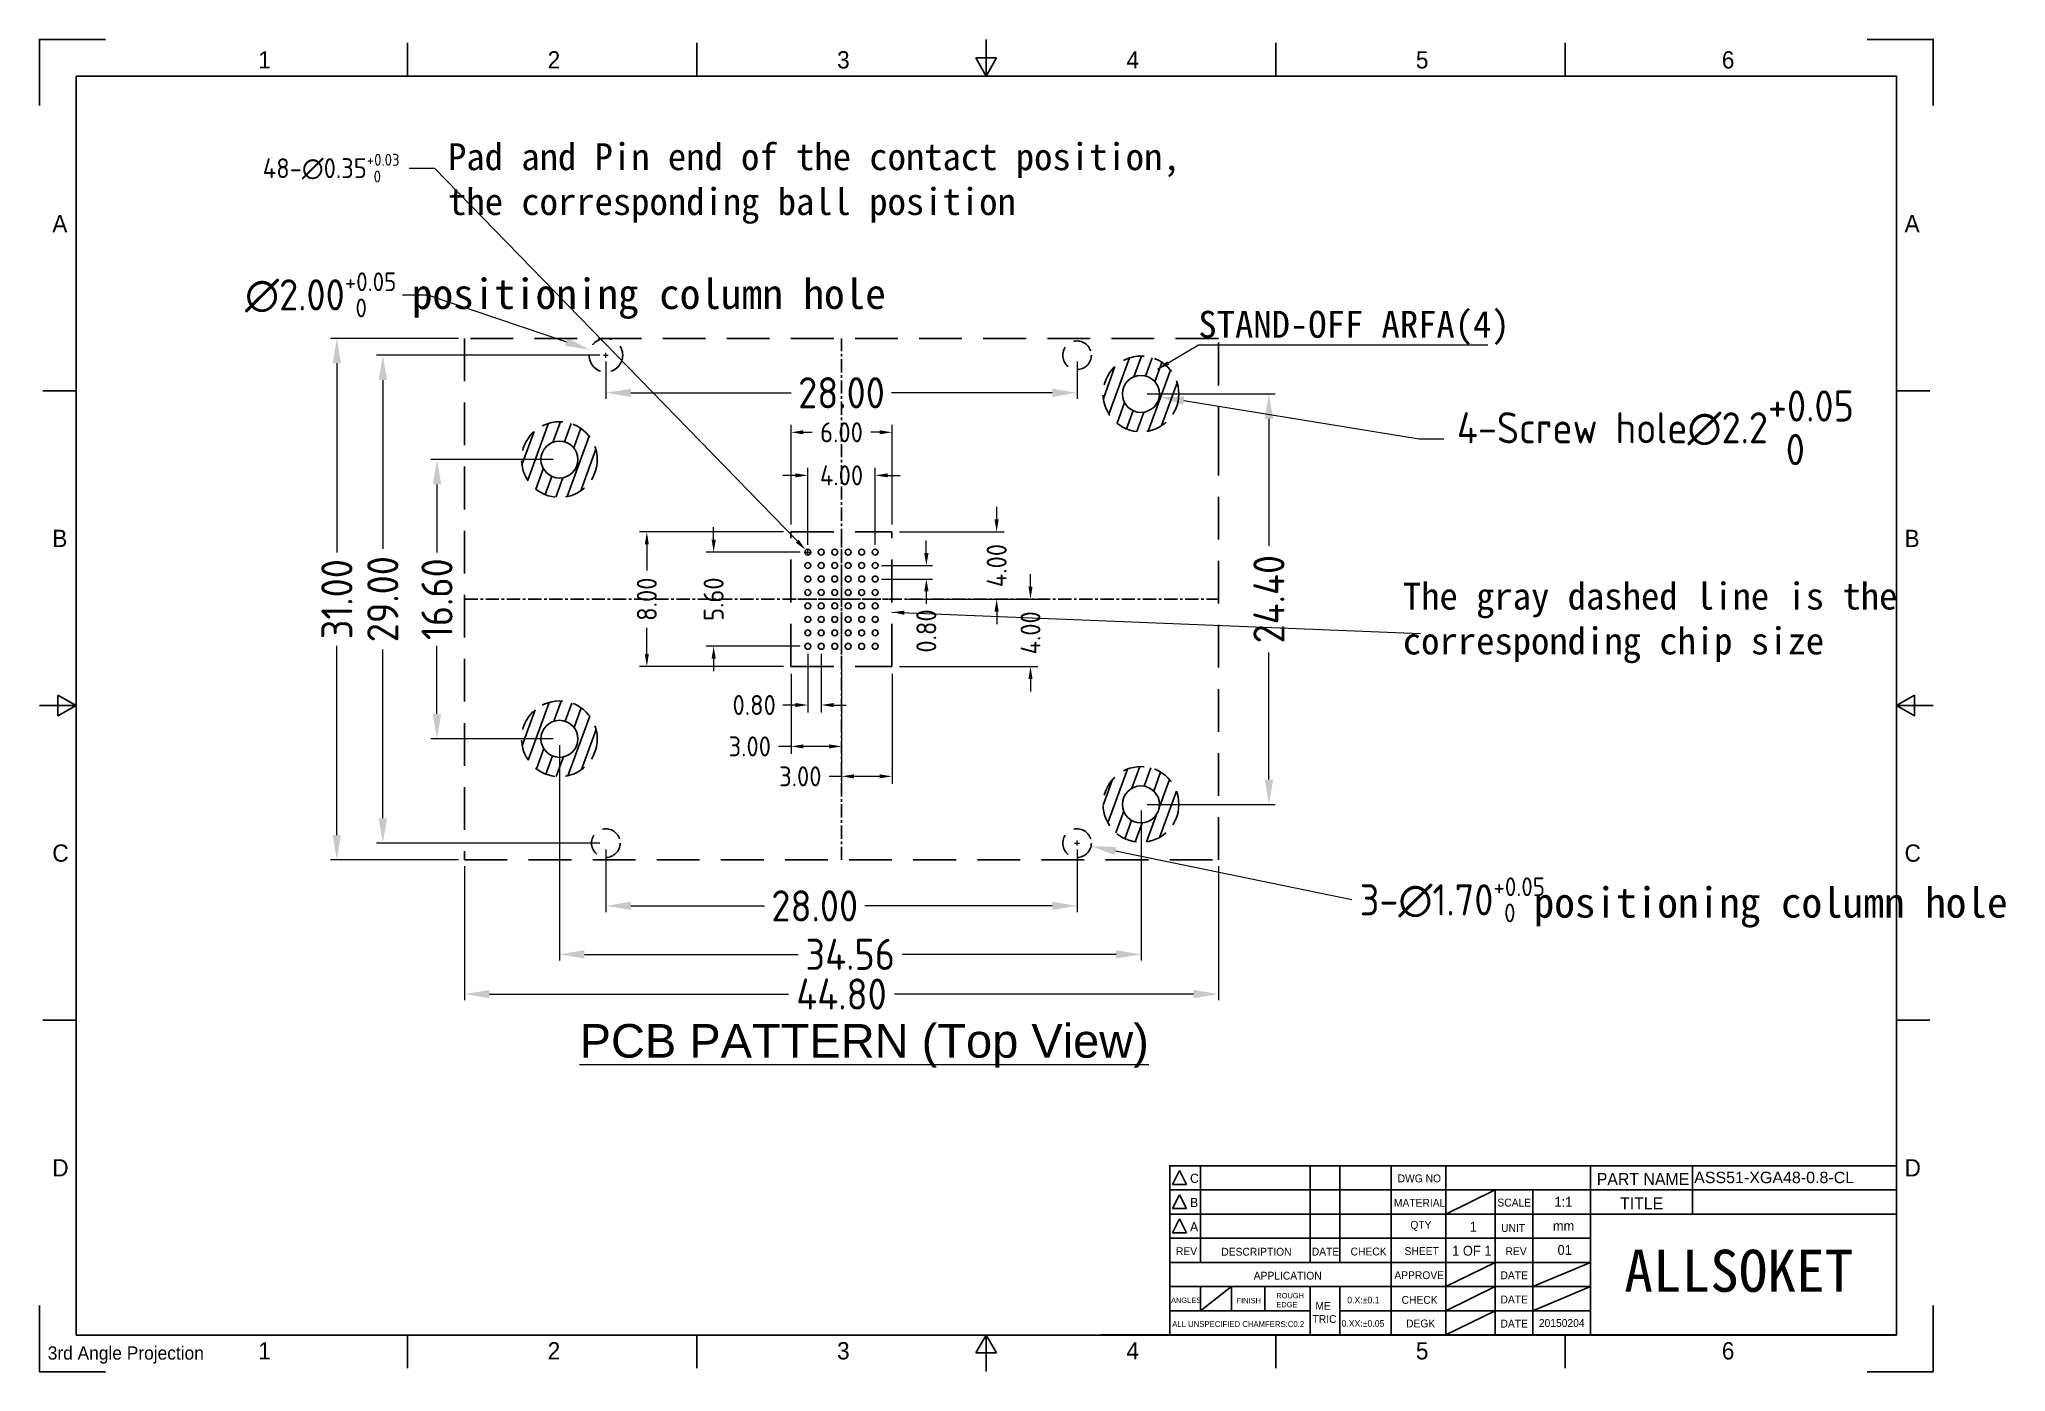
# Model space of a CAD drawing. Header units: millimetres. Extents: x 751 to 868, y -3679 to -3600.
import ezdxf

# ---------------------------------------------------------------- set-up
doc = ezdxf.new("R2010")
doc.units = ezdxf.units.MM
doc.header["$PDSIZE"] = -1
doc.linetypes.add('CENTER', pattern=[10.16, 6.35, -1.27, 1.27, -1.27])
doc.linetypes.add('HIDDEN', pattern=[1.905, 1.27, -0.635])
for name, color, linetype in [('DIM', 3, 'Continuous'), ('TuKuang', 7, 'Continuous'), ('翻蓋底座', 121, 'Continuous'), ('翻蓋底座-hidden', 42, 'HIDDEN')]:
    doc.layers.add(name, color=color, linetype=linetype)
doc.styles.add('1', font='romans.shx', dxfattribs={"height": 2.5})
doc.styles.add('1111', font='isocp.shx', dxfattribs={"bigfont": 'gbcbig.shx'})
doc.styles.add('2', font='romans.shx', dxfattribs={"bigfont": 'bigfont.shx'})
doc.styles.add('GB', font='', dxfattribs={"height": 4})
doc.styles.get("Standard").update_dxf_attribs({"font": ''})
doc.styles.get('GB').set_extended_font_data('KaiTi_GB2312')
doc.styles.get('Standard').set_extended_font_data('SimSun')
doc.dimstyles.new('1111', dxfattribs={"dimtxt": 2.5, "dimasz": 0.2, "dimexe": 0.6, "dimexo": 0.6, "dimtad": 0, "dimdec": 3, "dimzin": 1, "dimdsep": 46, "dimtxsty": '1111', "dimcen": 0.2, "dimclrd": 97, "dimclre": 97, "dimclrt": 3, "dimazin": 0, "dimtfac": 1, "dimtdec": 3, "dimtofl": 0, "dimtmove": 0, "dimatfit": 3, "dimfxl": 1, "dimlwd": 5, "dimlwe": 5, "dimarcsym": 0})
doc.dimstyles.new('1111$0', dxfattribs={"dimtxt": 2.5, "dimasz": 2.5, "dimexe": 0.6, "dimexo": 0.6, "dimtad": 0, "dimdec": 3, "dimzin": 1, "dimdsep": 46, "dimtxsty": '1111', "dimcen": 0.2, "dimclrd": 97, "dimclre": 97, "dimclrt": 3, "dimazin": 0, "dimtfac": 1, "dimtdec": 3, "dimtofl": 0, "dimtmove": 0, "dimatfit": 3, "dimfxl": 1, "dimlwd": 5, "dimlwe": 5, "dimarcsym": 0})

# ---------------------------------------------------------------- blocks, each defined once
blk = doc.blocks.new('asdf456')
at = {"color": 8}
for p, q in [((1449.22, 152.96), (1448.09, 154.93)), ((1448.09, 154.93), (1450.34, 154.93)), ((1450.34, 154.93), (1449.22, 152.96)), ((1348.08, 83.25), (1348.08, 85.49)), ((1348.08, 85.49), (1350.05, 84.37)), ((1350.05, 84.37), (1348.08, 83.25)), ((1550.36, 85.49), (1548.39, 84.37)), ((1548.39, 84.37), (1550.36, 83.25)), ((1550.36, 83.25), (1550.36, 85.49)), ((1449.22, 15.77), (1448.09, 13.81)), ((1450.34, 13.81), (1449.22, 15.77)), ((1448.09, 13.81), (1450.34, 13.81))]:
    blk.add_line(p, q, dxfattribs=at)
at = {"layer": 'TuKuang', "color": 8}
for p, q in [((1386.16, 152.96), (1386.16, 156.57)), ((1417.69, 152.96), (1417.69, 156.57)), ((1449.22, 152.96), (1449.22, 156.94)), ((1480.75, 152.96), (1480.75, 156.57)), ((1512.28, 152.96), (1512.28, 156.57)), ((1350.05, 15.77), (1350.05, 152.96)), ((1350.05, 152.96), (1548.39, 152.96)), ((1548.39, 152.96), (1548.39, 15.77)), ((1350.05, 118.67), (1346.44, 118.67)), ((1548.39, 118.67), (1552, 118.67)), ((1350.05, 84.37), (1346.07, 84.37)), ((1548.39, 84.37), (1552.36, 84.37)), ((1350.05, 50.07), (1346.44, 50.07)), ((1548.39, 50.07), (1552, 50.07)), ((1548.39, 15.77), (1350.05, 15.77)), ((1386.16, 15.77), (1386.16, 12.16)), ((1417.69, 15.77), (1417.69, 12.16)), ((1449.22, 15.77), (1449.22, 11.8)), ((1480.75, 15.77), (1480.75, 12.16)), ((1512.28, 15.77), (1512.28, 12.16))]:
    blk.add_line(p, q, dxfattribs=at)
for points in [[(1346.05, 149.74), (1346.05, 156.96), (1353.27, 156.96)], [(1552.39, 149.74), (1552.39, 156.96), (1545.17, 156.96)], [(1346.05, 18.99), (1346.05, 11.77), (1353.27, 11.77)], [(1552.39, 18.99), (1552.39, 11.77), (1545.17, 11.77)]]:
    blk.add_lwpolyline(points, dxfattribs=at)
at = {"color": 8, "char_height": 1.8844, "attachment_point": 1, "style": '1'}
for s, insert, width in [('{\\f@Gulim|b0|i0|c0|p34;1}', (1369.9, 155.67), 8.3008), ('{\\f@Gulim|b0|i0|c134|p34;2}', (1401.43, 155.67), 8.3008), ('{\\f@Gulim|b0|i0|c134|p34;3}', (1432.96, 155.67), 8.3008), ('{\\f@Gulim|b0|i0|c134|p34;4}', (1464.49, 155.67), 8.3008), ('{\\f@Gulim|b0|i0|c134|p34;5}', (1496.02, 155.67), 8.3008), ('{\\f@Gulim|b0|i0|c134|p34;6}', (1529.35, 155.67), 8.3008), ('{\\f@Gulim|b0|i0|c134|p34;A}', (1347.46, 137.82), 9.0416), ('{\\f@Gulim|b0|i0|c134|p34;A}', (1549.26, 137.82), 9.0416), ('{\\f@Gulim|b0|i0|c134|p34;B}', (1347.46, 103.52), 9.0416), ('{\\f@Gulim|b0|i0|c134|p34;B}', (1549.26, 103.52), 9.0416), ('{\\f@Gulim|b0|i0|c134|p34;C}', (1347.46, 69.23), 9.0416), ('{\\f@Gulim|b0|i0|c134|p34;C}', (1549.26, 69.23), 9.0416), ('{\\f@Gulim|b0|i0|c134|p34;D}', (1347.46, 34.93), 9.0416), ('{\\f@Gulim|b0|i0|c134|p34;D}', (1549.26, 34.93), 9.0416), ('{\\f@Gulim|b0|i0|c134|p34;2}', (1401.43, 14.99), 8.3008), ('{\\f@Gulim|b0|i0|c134|p34;3}', (1432.96, 14.99), 8.3008), ('{\\f@Gulim|b0|i0|c134|p34;6}', (1529.35, 14.99), 8.3008), ('{\\f@Gulim|b0|i0|c0|p34;1}', (1369.9, 14.99), 8.3008), ('{\\f@Gulim|b0|i0|c134|p34;4}', (1464.49, 14.99), 8.3008), ('{\\f@Gulim|b0|i0|c134|p34;5}', (1496.02, 14.99), 8.3008)]:
    blk.add_mtext(s, dxfattribs=dict(at, insert=insert, width=width))
at = {"layer": 'TuKuang', "color": 8, "lineweight": 9, "insert": (1346.96, 14.53), "char_height": 1.4441, "width": 18.5479, "attachment_point": 1}
blk.add_mtext('{\\f@Gulim|b0|i0|c0|p34;\\C8;3rd Angle Projection}', dxfattribs=at)
blk = doc.blocks.new('*D14')
at = {"layer": 'DEFPOINTS', "color": 0, "transparency": 16777216}
for p in [(783.82, -3618.58), (785.71, -3619.22)]:
    blk.add_point(p, dxfattribs=at)
at = {"layer": 'DIM', "color": 97, "lineweight": 5, "transparency": 16777216}
for p, q in [((772.68, -3615.31), (774.16, -3615.31)), ((774.16, -3615.31), (782.42, -3618.11)), ((784.62, -3618.9), (784.91, -3618.9)), ((784.77, -3619.05), (784.77, -3618.75))]:
    blk.add_line(p, q, dxfattribs=at)
at = {"layer": 'DIM', "color": 97, "transparency": 16777216}
blk.add_solid([(782.5, -3617.87), (782.34, -3618.34), (783.82, -3618.58)], dxfattribs=at)
at = {"layer": 'DIM', "color": 3, "transparency": 16777216, "insert": (767.82, -3615.31), "char_height": 1.85, "attachment_point": 5, "style": '1111'}
blk.add_mtext('\\A1;∅2.00{\\H1.110000;\\S+0.05^  0;}', dxfattribs=at)
blk = doc.blocks.new('*D1')
at = {"layer": 'DEFPOINTS', "color": 0, "transparency": 16777216}
for p in [(811.93, -3647.73), (813.6, -3648.07)]:
    blk.add_point(p, dxfattribs=at)
at = {"layer": 'DIM', "color": 97, "lineweight": 5, "transparency": 16777216}
for p, q in [((812.62, -3647.9), (812.91, -3647.9)), ((812.77, -3648.05), (812.77, -3647.75)), ((829.1, -3651.27), (815.05, -3648.37))]:
    blk.add_line(p, q, dxfattribs=at)
at = {"layer": 'DIM', "color": 97, "transparency": 16777216}
blk.add_solid([(815.1, -3648.13), (815, -3648.61), (813.6, -3648.07)], dxfattribs=at)
at = {"layer": 'DIM', "color": 3, "transparency": 16777216, "insert": (835.07, -3651.27), "char_height": 1.85, "attachment_point": 5, "style": '1111'}
blk.add_mtext('\\A1;3-∅1.70{\\H1.110000;\\S+0.05^  0;}', dxfattribs=at)
blk = doc.blocks.new('*D15')
at = {"layer": 'DEFPOINTS', "color": 0, "transparency": 16777216}
for p in [(776.37, -3648.9), (821.17, -3648.9), (776.37, -3656.87)]:
    blk.add_point(p, dxfattribs=at)
at = {"layer": 'DIM', "color": 97, "lineweight": 5, "transparency": 16777216}
for p, q in [((776.37, -3649.27), (776.37, -3657.24)), ((821.17, -3649.27), (821.17, -3657.24)), ((777.85, -3656.87), (795.62, -3656.87)), ((819.69, -3656.87), (801.91, -3656.87))]:
    blk.add_line(p, q, dxfattribs=at)
at = {"layer": 'DIM', "color": 97, "transparency": 16777216}
for points in [[(777.85, -3656.63), (777.85, -3657.12), (776.37, -3656.87)], [(819.69, -3656.63), (819.69, -3657.12), (821.17, -3656.87)]]:
    blk.add_solid(points, dxfattribs=at)
at = {"layer": 'DIM', "color": 3, "transparency": 16777216, "insert": (798.77, -3656.87), "char_height": 1.85, "attachment_point": 5, "style": '1111'}
blk.add_mtext('44.80', dxfattribs=at)
blk = doc.blocks.new('*D16')
at = {"layer": 'DEFPOINTS', "color": 0, "transparency": 16777216}
for p in [(784.77, -3647.9), (812.77, -3647.9), (812.77, -3651.63)]:
    blk.add_point(p, dxfattribs=at)
at = {"layer": 'DIM', "color": 97, "lineweight": 5, "transparency": 16777216}
for p, q in [((784.77, -3648.27), (784.77, -3652)), ((812.77, -3648.27), (812.77, -3652)), ((786.25, -3651.63), (794.19, -3651.63)), ((811.29, -3651.63), (800.16, -3651.63))]:
    blk.add_line(p, q, dxfattribs=at)
at = {"layer": 'DIM', "color": 97, "transparency": 16777216}
for points in [[(786.25, -3651.38), (786.25, -3651.87), (784.77, -3651.63)], [(811.29, -3651.38), (811.29, -3651.87), (812.77, -3651.63)]]:
    blk.add_solid(points, dxfattribs=at)
at = {"layer": 'DIM', "color": 3, "transparency": 16777216, "insert": (797.18, -3651.63), "char_height": 1.85, "attachment_point": 5, "style": '1111'}
blk.add_mtext('28.00', dxfattribs=at)
blk = doc.blocks.new('*D17')
at = {"layer": 'DEFPOINTS', "color": 0, "transparency": 16777216}
for p in [(782.01, -3641.7), (816.57, -3645.6), (816.57, -3654.51)]:
    blk.add_point(p, dxfattribs=at)
at = {"layer": 'DIM', "color": 97, "lineweight": 5, "transparency": 16777216}
for p, q in [((782.01, -3642.07), (782.01, -3654.88)), ((816.57, -3645.97), (816.57, -3654.88)), ((783.49, -3654.51), (796.19, -3654.51)), ((815.09, -3654.51), (802.38, -3654.51))]:
    blk.add_line(p, q, dxfattribs=at)
at = {"layer": 'DIM', "color": 97, "transparency": 16777216}
for points in [[(783.49, -3654.26), (783.49, -3654.76), (782.01, -3654.51)], [(815.09, -3654.26), (815.09, -3654.76), (816.57, -3654.51)]]:
    blk.add_solid(points, dxfattribs=at)
at = {"layer": 'DIM', "color": 3, "transparency": 16777216, "insert": (799.29, -3654.51), "char_height": 1.85, "attachment_point": 5, "style": '1111'}
blk.add_mtext('34.56', dxfattribs=at)
blk = doc.blocks.new('*D18')
at = {"layer": 'DEFPOINTS', "color": 0, "transparency": 16777216}
for p in [(816.57, -3621.2), (816.57, -3645.6), (824.17, -3645.6)]:
    blk.add_point(p, dxfattribs=at)
at = {"layer": 'DIM', "color": 97, "lineweight": 5, "transparency": 16777216}
for p, q in [((816.94, -3621.2), (824.54, -3621.2)), ((824.17, -3622.68), (824.17, -3630.23)), ((824.17, -3644.12), (824.17, -3636.57)), ((816.94, -3645.6), (824.54, -3645.6))]:
    blk.add_line(p, q, dxfattribs=at)
at = {"layer": 'DIM', "color": 97, "transparency": 16777216}
for points in [[(823.92, -3622.68), (824.42, -3622.68), (824.17, -3621.2)], [(823.92, -3644.12), (824.42, -3644.12), (824.17, -3645.6)]]:
    blk.add_solid(points, dxfattribs=at)
at = {"layer": 'DIM', "color": 3, "transparency": 16777216, "insert": (824.17, -3633.4), "char_height": 1.85, "attachment_point": 5, "rotation": 90, "style": '1111'}
blk.add_mtext('24.40', dxfattribs=at)
blk = doc.blocks.new('*D19')
at = {"layer": 'DEFPOINTS', "color": 0, "transparency": 16777216}
for p in [(782.01, -3625.1), (774.73, -3641.7), (782.01, -3641.7)]:
    blk.add_point(p, dxfattribs=at)
at = {"layer": 'DIM', "color": 97, "lineweight": 5, "transparency": 16777216}
for p, q in [((781.64, -3625.1), (774.36, -3625.1)), ((774.73, -3626.58), (774.73, -3630.62)), ((774.73, -3640.22), (774.73, -3636.18)), ((781.64, -3641.7), (774.36, -3641.7))]:
    blk.add_line(p, q, dxfattribs=at)
at = {"layer": 'DIM', "color": 97, "transparency": 16777216}
for points in [[(774.48, -3626.58), (774.98, -3626.58), (774.73, -3625.1)], [(774.48, -3640.22), (774.98, -3640.22), (774.73, -3641.7)]]:
    blk.add_solid(points, dxfattribs=at)
at = {"layer": 'DIM', "color": 3, "transparency": 16777216, "insert": (774.73, -3633.4), "char_height": 1.85, "attachment_point": 5, "rotation": 90, "style": '1111'}
blk.add_mtext('16.60', dxfattribs=at)
blk = doc.blocks.new('*D2')
at = {"layer": 'DEFPOINTS', "color": 0, "transparency": 16777216}
for p in [(784.77, -3618.9), (771.51, -3647.9), (784.77, -3647.9)]:
    blk.add_point(p, dxfattribs=at)
at = {"layer": 'DIM', "color": 97, "lineweight": 5, "transparency": 16777216}
for p, q in [((784.4, -3618.9), (771.14, -3618.9)), ((771.51, -3620.38), (771.51, -3630.41)), ((771.51, -3646.42), (771.51, -3636.39)), ((784.4, -3647.9), (771.14, -3647.9))]:
    blk.add_line(p, q, dxfattribs=at)
at = {"layer": 'DIM', "color": 97, "transparency": 16777216}
for points in [[(771.26, -3620.38), (771.76, -3620.38), (771.51, -3618.9)], [(771.26, -3646.42), (771.76, -3646.42), (771.51, -3647.9)]]:
    blk.add_solid(points, dxfattribs=at)
at = {"layer": 'DIM', "color": 3, "transparency": 16777216, "insert": (771.51, -3633.4), "char_height": 1.85, "attachment_point": 5, "rotation": 90, "style": '1111'}
blk.add_mtext('29.00', dxfattribs=at)
blk = doc.blocks.new('*D20')
at = {"layer": 'DEFPOINTS', "color": 0, "transparency": 16777216}
for p in [(776.37, -3617.9), (768.78, -3648.9), (776.37, -3648.9)]:
    blk.add_point(p, dxfattribs=at)
at = {"layer": 'DIM', "color": 97, "lineweight": 5, "transparency": 16777216}
for p, q in [((776, -3617.9), (768.41, -3617.9)), ((768.78, -3619.38), (768.78, -3630.62)), ((768.78, -3647.42), (768.78, -3636.18)), ((776, -3648.9), (768.41, -3648.9))]:
    blk.add_line(p, q, dxfattribs=at)
at = {"layer": 'DIM', "color": 97, "transparency": 16777216}
for points in [[(768.53, -3619.38), (769.02, -3619.38), (768.78, -3617.9)], [(768.53, -3647.42), (769.02, -3647.42), (768.78, -3648.9)]]:
    blk.add_solid(points, dxfattribs=at)
at = {"layer": 'DIM', "color": 3, "transparency": 16777216, "insert": (768.78, -3633.4), "char_height": 1.85, "attachment_point": 5, "rotation": 90, "style": '1111'}
blk.add_mtext('31.00', dxfattribs=at)
blk = doc.blocks.new('*D21')
at = {"layer": 'DEFPOINTS', "color": 0, "transparency": 16777216}
for p in [(784.77, -3618.9), (812.77, -3618.9), (812.77, -3621.13)]:
    blk.add_point(p, dxfattribs=at)
at = {"layer": 'DIM', "color": 97, "lineweight": 5, "transparency": 16777216}
for p, q in [((784.77, -3619.27), (784.77, -3621.5)), ((812.77, -3619.27), (812.77, -3621.5)), ((786.25, -3621.13), (795.78, -3621.13)), ((811.29, -3621.13), (801.75, -3621.13))]:
    blk.add_line(p, q, dxfattribs=at)
at = {"layer": 'DIM', "color": 97, "transparency": 16777216}
for points in [[(786.25, -3620.89), (786.25, -3621.38), (784.77, -3621.13)], [(811.29, -3620.89), (811.29, -3621.38), (812.77, -3621.13)]]:
    blk.add_solid(points, dxfattribs=at)
at = {"layer": 'DIM', "color": 3, "transparency": 16777216, "insert": (798.77, -3621.13), "char_height": 1.85, "attachment_point": 5, "style": '1111'}
blk.add_mtext('28.00', dxfattribs=at)
blk = doc.blocks.new('*D3')
at = {"layer": 'DEFPOINTS', "color": 0, "transparency": 16777216}
for p in [(801.77, -3623.48), (795.77, -3629.4), (801.77, -3629.4)]:
    blk.add_point(p, dxfattribs=at)
at = {"layer": '翻蓋底座', "color": 97, "lineweight": 5, "transparency": 16777216}
for p, q in [((795.77, -3628.96), (795.77, -3623.04)), ((796.51, -3623.48), (797.02, -3623.48)), ((801.03, -3623.48), (800.51, -3623.48)), ((801.77, -3628.96), (801.77, -3623.04))]:
    blk.add_line(p, q, dxfattribs=at)
at = {"layer": '翻蓋底座', "color": 97, "transparency": 16777216}
for points in [[(796.51, -3623.36), (796.51, -3623.6), (795.77, -3623.48)], [(801.03, -3623.36), (801.03, -3623.6), (801.77, -3623.48)]]:
    blk.add_solid(points, dxfattribs=at)
at = {"layer": '翻蓋底座', "color": 3, "transparency": 16777216, "insert": (798.77, -3623.48), "char_height": 1.184, "attachment_point": 5, "style": '1111'}
blk.add_mtext('6.00', dxfattribs=at)
blk = doc.blocks.new('*D4')
at = {"layer": 'DEFPOINTS', "color": 0, "transparency": 16777216}
for p in [(795.97, -3630.6), (791.17, -3636.2), (795.97, -3636.2)]:
    blk.add_point(p, dxfattribs=at)
at = {"layer": '翻蓋底座', "color": 97, "lineweight": 5, "transparency": 16777216}
for p, q in [((791.17, -3629.86), (791.17, -3629.12)), ((795.52, -3630.6), (790.73, -3630.6)), ((795.52, -3636.2), (790.73, -3636.2)), ((791.17, -3636.94), (791.17, -3637.68))]:
    blk.add_line(p, q, dxfattribs=at)
at = {"layer": '翻蓋底座', "color": 97, "transparency": 16777216}
for points in [[(791.05, -3629.86), (791.3, -3629.86), (791.17, -3630.6)], [(791.05, -3636.94), (791.3, -3636.94), (791.17, -3636.2)]]:
    blk.add_solid(points, dxfattribs=at)
at = {"layer": '翻蓋底座', "color": 3, "transparency": 16777216, "insert": (791.17, -3633.4), "char_height": 1.184, "attachment_point": 5, "rotation": 90, "style": '1111'}
blk.add_mtext('5.60', dxfattribs=at)
blk = doc.blocks.new('*D5')
at = {"layer": 'DEFPOINTS', "color": 0, "transparency": 16777216}
for p in [(796.77, -3626.04), (796.77, -3630.6), (800.77, -3630.6)]:
    blk.add_point(p, dxfattribs=at)
at = {"layer": '翻蓋底座', "color": 97, "lineweight": 5, "transparency": 16777216}
for p, q in [((796.77, -3630.16), (796.77, -3625.6)), ((800.77, -3630.16), (800.77, -3625.6)), ((796.03, -3626.04), (795.29, -3626.04)), ((801.51, -3626.04), (802.25, -3626.04))]:
    blk.add_line(p, q, dxfattribs=at)
at = {"layer": '翻蓋底座', "color": 97, "transparency": 16777216}
for points in [[(796.03, -3625.92), (796.03, -3626.16), (796.77, -3626.04)], [(801.51, -3625.92), (801.51, -3626.16), (800.77, -3626.04)]]:
    blk.add_solid(points, dxfattribs=at)
at = {"layer": '翻蓋底座', "color": 3, "transparency": 16777216, "insert": (798.77, -3626.04), "char_height": 1.184, "attachment_point": 5, "style": '1111'}
blk.add_mtext('4.00', dxfattribs=at)
blk = doc.blocks.new('*D6')
at = {"layer": 'DEFPOINTS', "color": 0, "transparency": 16777216}
for p in [(796.77, -3630.6), (791.17, -3636.2), (796.77, -3636.2)]:
    blk.add_point(p, dxfattribs=at)
at = {"layer": '翻蓋底座', "color": 97, "lineweight": 5, "transparency": 16777216}
for p, q in [((791.17, -3629.86), (791.17, -3629.12)), ((796.32, -3630.6), (790.73, -3630.6)), ((796.32, -3636.2), (790.73, -3636.2)), ((791.17, -3636.94), (791.17, -3637.68))]:
    blk.add_line(p, q, dxfattribs=at)
at = {"layer": '翻蓋底座', "color": 97, "transparency": 16777216}
for points in [[(791.05, -3629.86), (791.3, -3629.86), (791.17, -3630.6)], [(791.05, -3636.94), (791.3, -3636.94), (791.17, -3636.2)]]:
    blk.add_solid(points, dxfattribs=at)
at = {"layer": '翻蓋底座', "color": 3, "transparency": 16777216, "insert": (791.17, -3633.4), "char_height": 1.184, "attachment_point": 5, "rotation": 90, "style": '1111'}
blk.add_mtext('5.60', dxfattribs=at)
blk = doc.blocks.new('*D7')
at = {"layer": 'DEFPOINTS', "color": 0, "transparency": 16777216}
for p in [(796.77, -3636.2), (797.57, -3636.2), (796.77, -3639.69)]:
    blk.add_point(p, dxfattribs=at)
at = {"layer": '翻蓋底座', "color": 97, "lineweight": 5, "transparency": 16777216}
for p, q in [((796.77, -3636.64), (796.77, -3640.13)), ((797.57, -3636.64), (797.57, -3640.13)), ((796.03, -3639.69), (795.29, -3639.69)), ((798.31, -3639.69), (799.05, -3639.69))]:
    blk.add_line(p, q, dxfattribs=at)
at = {"layer": '翻蓋底座', "color": 97, "transparency": 16777216}
for points in [[(796.03, -3639.57), (796.03, -3639.81), (796.77, -3639.69)], [(798.31, -3639.57), (798.31, -3639.81), (797.57, -3639.69)]]:
    blk.add_solid(points, dxfattribs=at)
at = {"layer": '翻蓋底座', "color": 3, "transparency": 16777216, "insert": (793.58, -3639.69), "char_height": 1.184, "attachment_point": 5, "style": '1111'}
blk.add_mtext('0.80', dxfattribs=at)
blk = doc.blocks.new('*D8')
at = {"layer": 'DEFPOINTS', "color": 0, "transparency": 16777216}
for p in [(800.77, -3631.4), (800.77, -3632.2), (803.81, -3632.2)]:
    blk.add_point(p, dxfattribs=at)
at = {"layer": 'DIM', "color": 97, "lineweight": 5, "transparency": 16777216}
for p, q in [((803.81, -3630.66), (803.81, -3629.92)), ((801.14, -3631.4), (804.18, -3631.4)), ((801.14, -3632.2), (804.18, -3632.2)), ((803.81, -3632.94), (803.81, -3633.68))]:
    blk.add_line(p, q, dxfattribs=at)
at = {"layer": 'DIM', "color": 97, "transparency": 16777216}
for points in [[(803.69, -3630.66), (803.94, -3630.66), (803.81, -3631.4)], [(803.69, -3632.94), (803.94, -3632.94), (803.81, -3632.2)]]:
    blk.add_solid(points, dxfattribs=at)
at = {"layer": 'DIM', "color": 3, "transparency": 16777216, "insert": (803.81, -3635.29), "char_height": 1.184, "attachment_point": 5, "rotation": 90, "style": '1111'}
blk.add_mtext('0.80', dxfattribs=at)
blk = doc.blocks.new('*D9')
at = {"layer": 'DEFPOINTS', "color": 0, "transparency": 16777216}
for p in [(787.2, -3629.4), (795.77, -3629.4), (795.77, -3637.4)]:
    blk.add_point(p, dxfattribs=at)
at = {"layer": '翻蓋底座', "color": 97, "lineweight": 5, "transparency": 16777216}
for p, q in [((795.32, -3629.4), (786.76, -3629.4)), ((787.2, -3630.14), (787.2, -3631.69)), ((787.2, -3636.66), (787.2, -3635.11)), ((795.32, -3637.4), (786.76, -3637.4))]:
    blk.add_line(p, q, dxfattribs=at)
at = {"layer": '翻蓋底座', "color": 97, "transparency": 16777216}
for points in [[(787.08, -3630.14), (787.32, -3630.14), (787.2, -3629.4)], [(787.08, -3636.66), (787.32, -3636.66), (787.2, -3637.4)]]:
    blk.add_solid(points, dxfattribs=at)
at = {"layer": '翻蓋底座', "color": 3, "transparency": 16777216, "insert": (787.2, -3633.4), "char_height": 1.184, "attachment_point": 5, "rotation": 90, "style": '1111'}
blk.add_mtext('8.00', dxfattribs=at)
blk = doc.blocks.new('*D10')
at = {"layer": 'DEFPOINTS', "color": 0, "transparency": 16777216}
for p in [(798.77, -3636.9), (801.77, -3637.4), (798.77, -3643.93)]:
    blk.add_point(p, dxfattribs=at)
at = {"layer": '翻蓋底座', "color": 97, "lineweight": 5, "transparency": 16777216}
for p, q in [((798.77, -3637.34), (798.77, -3644.37)), ((801.77, -3637.84), (801.77, -3644.37)), ((798.77, -3643.93), (798.03, -3643.93)), ((801.03, -3643.93), (799.51, -3643.93))]:
    blk.add_line(p, q, dxfattribs=at)
at = {"layer": '翻蓋底座', "color": 97, "transparency": 16777216}
for points in [[(799.51, -3643.81), (799.51, -3644.05), (798.77, -3643.93)], [(801.03, -3643.81), (801.03, -3644.05), (801.77, -3643.93)]]:
    blk.add_solid(points, dxfattribs=at)
at = {"layer": '翻蓋底座', "color": 3, "transparency": 16777216, "insert": (796.32, -3643.93), "char_height": 1.184, "attachment_point": 5, "style": '1111'}
blk.add_mtext('3.00', dxfattribs=at)
blk = doc.blocks.new('*D11')
at = {"layer": 'DEFPOINTS', "color": 0, "transparency": 16777216}
for p in [(795.77, -3637.4), (798.77, -3636.9), (795.77, -3642.15)]:
    blk.add_point(p, dxfattribs=at)
at = {"layer": '翻蓋底座', "color": 97, "lineweight": 5, "transparency": 16777216}
for p, q in [((798.77, -3637.34), (798.77, -3642.59)), ((795.77, -3637.84), (795.77, -3642.59)), ((795.77, -3642.15), (795.03, -3642.15)), ((798.03, -3642.15), (796.51, -3642.15))]:
    blk.add_line(p, q, dxfattribs=at)
at = {"layer": '翻蓋底座', "color": 97, "transparency": 16777216}
for points in [[(796.51, -3642.03), (796.51, -3642.27), (795.77, -3642.15)], [(798.03, -3642.03), (798.03, -3642.27), (798.77, -3642.15)]]:
    blk.add_solid(points, dxfattribs=at)
at = {"layer": '翻蓋底座', "color": 3, "transparency": 16777216, "insert": (793.32, -3642.15), "char_height": 1.184, "attachment_point": 5, "style": '1111'}
blk.add_mtext('3.00', dxfattribs=at)
blk = doc.blocks.new('*D12')
at = {"layer": 'DEFPOINTS', "color": 0, "transparency": 16777216}
for p in [(801.77, -3629.4), (802.27, -3633.4), (807.99, -3633.4)]:
    blk.add_point(p, dxfattribs=at)
at = {"layer": '翻蓋底座', "color": 97, "lineweight": 5, "transparency": 16777216}
for p, q in [((807.99, -3628.66), (807.99, -3627.92)), ((802.21, -3629.4), (808.43, -3629.4)), ((802.71, -3633.4), (808.43, -3633.4)), ((807.99, -3634.14), (807.99, -3634.88))]:
    blk.add_line(p, q, dxfattribs=at)
at = {"layer": '翻蓋底座', "color": 97, "transparency": 16777216}
for points in [[(807.86, -3628.66), (808.11, -3628.66), (807.99, -3629.4)], [(807.86, -3634.14), (808.11, -3634.14), (807.99, -3633.4)]]:
    blk.add_solid(points, dxfattribs=at)
at = {"layer": '翻蓋底座', "color": 3, "transparency": 16777216, "insert": (807.99, -3631.4), "char_height": 1.184, "attachment_point": 5, "rotation": 90, "style": '1111'}
blk.add_mtext('4.00', dxfattribs=at)
blk = doc.blocks.new('*D13')
at = {"layer": 'DEFPOINTS', "color": 0, "transparency": 16777216}
for p in [(802.71, -3633.4), (801.77, -3637.4), (810, -3637.4)]:
    blk.add_point(p, dxfattribs=at)
at = {"layer": '翻蓋底座', "color": 97, "lineweight": 5, "transparency": 16777216}
for p, q in [((810, -3632.66), (810, -3631.92)), ((803.15, -3633.4), (810.44, -3633.4)), ((802.21, -3637.4), (810.44, -3637.4)), ((810, -3638.14), (810, -3638.88))]:
    blk.add_line(p, q, dxfattribs=at)
at = {"layer": '翻蓋底座', "color": 97, "transparency": 16777216}
for points in [[(809.88, -3632.66), (810.12, -3632.66), (810, -3633.4)], [(809.88, -3638.14), (810.12, -3638.14), (810, -3637.4)]]:
    blk.add_solid(points, dxfattribs=at)
at = {"layer": '翻蓋底座', "color": 3, "transparency": 16777216, "insert": (810, -3635.4), "char_height": 1.184, "attachment_point": 5, "rotation": 90, "style": '1111'}
blk.add_mtext('4.00', dxfattribs=at)
blk = doc.blocks.new('*D22')
at = {"layer": 'DEFPOINTS', "color": 0, "transparency": 16777216}
for p in [(796.64, -3630.47), (796.89, -3630.73)]:
    blk.add_point(p, dxfattribs=at)
at = {"layer": '翻蓋底座', "color": 97, "lineweight": 5, "transparency": 16777216}
for p, q in [((773.08, -3607.78), (774.59, -3607.78)), ((774.59, -3607.78), (796.13, -3629.94)), ((796.62, -3630.6), (796.91, -3630.6)), ((796.77, -3630.75), (796.77, -3630.45))]:
    blk.add_line(p, q, dxfattribs=at)
at = {"layer": '翻蓋底座', "color": 97, "transparency": 16777216}
blk.add_solid([(796.22, -3629.86), (796.04, -3630.03), (796.64, -3630.47)], dxfattribs=at)
at = {"layer": '翻蓋底座', "color": 3, "transparency": 16777216, "insert": (768.44, -3607.78), "char_height": 1.184, "attachment_point": 5, "style": '1111'}
blk.add_mtext('\\A1;48-∅0.35{\\H0.710400;\\S+0.03^  0;}', dxfattribs=at)

msp = doc.modelspace()

# ---------------------------------------------------------------- hatches: boundary and pattern name
h = msp.add_hatch()
h.set_pattern_fill('ANSI31', scale=0.2, angle=25, style=0)
h.set_pattern_definition([(70, (-589.5618, -3000.46686), (-0.59670481, 0.2171828), [])])
edge = h.paths.add_edge_path(flags=16)
edge.add_arc((816.566, -3621.2), 1.1, 0, 360)
edge = h.paths.add_edge_path()
edge.add_arc((816.566, -3621.2), 2.25, 0, 360)
edge = h.paths.add_edge_path(flags=16)
edge.add_arc((782.006, -3625.1), 1.1, 0, 360)
edge = h.paths.add_edge_path()
edge.add_arc((782.006, -3625.1), 2.25, 0, 360)
edge = h.paths.add_edge_path(flags=16)
edge.add_arc((782.006, -3641.7), 1.1, 0, 360)
edge = h.paths.add_edge_path()
edge.add_arc((782.006, -3641.7), 2.25, 0, 360)
edge = h.paths.add_edge_path()
edge.add_arc((816.566, -3645.6), 2.25, 0, 360)
edge = h.paths.add_edge_path(flags=16)
edge.add_arc((816.566, -3645.6), 1.1, 0, 360)

# ---------------------------------------------------------------- linework, layer by layer
at = {"linetype": 'HIDDEN', "ltscale": 2}
for p, q in [((776.366, -3617.9), (776.366, -3648.9)), ((821.166, -3617.9), (776.366, -3617.9)), ((821.166, -3624.5), (821.166, -3617.9)), ((821.166, -3648.9), (821.166, -3624.5)), ((776.366, -3648.9), (821.166, -3648.9))]:
    msp.add_line(p, q, dxfattribs=at)
at = {"color": 1, "linetype": 'CENTER', "ltscale": 0.124}
for p, q in [((798.766, -3648.9), (798.766, -3617.9)), ((776.366, -3633.4), (821.166, -3633.4))]:
    msp.add_line(p, q, dxfattribs=at)
at = {"color": 252, "linetype": 'HIDDEN', "ltscale": 2}
for p, q in [((795.766, -3629.4), (801.766, -3629.4)), ((795.766, -3637.4), (795.766, -3629.4)), ((801.766, -3637.4), (801.766, -3629.4)), ((795.766, -3637.4), (801.766, -3637.4))]:
    msp.add_line(p, q, dxfattribs=at)
at = {"color": 1, "linetype": 'CENTER', "ltscale": 0.064}
msp.add_line((798.766, -3637.4), (798.766, -3629.4), dxfattribs=at)
at = {"color": 1, "linetype": 'CENTER', "ltscale": 0.048}
msp.add_line((795.766, -3633.4), (801.766, -3633.4), dxfattribs=at)
at = {"color": 8, "lineweight": 25, "ltscale": 10}
for p, q in [((818.434, -3668.189), (818.849, -3667.36)), ((818.849, -3667.36), (819.263, -3668.189)), ((818.434, -3669.626), (818.849, -3668.798)), ((818.849, -3668.798), (819.263, -3669.626)), ((818.434, -3671.069), (818.849, -3670.24)), ((818.849, -3670.24), (819.263, -3671.069))]:
    msp.add_line(p, q, dxfattribs=at)
at = {"color": 8}
for p, q in [((820.108, -3667.074), (820.108, -3672.823)), ((826.613, -3667.074), (826.613, -3672.823)), ((828.376, -3667.074), (828.376, -3672.823)), ((831.44, -3667.074), (831.44, -3677.135)), ((834.68, -3667.074), (834.68, -3677.135)), ((843.285, -3677.135), (843.285, -3667.074)), ((849.342, -3667.074), (849.342, -3669.949)), ((861.469, -3668.512), (818.277, -3668.512)), ((834.68, -3669.949), (837.611, -3668.512)), ((837.611, -3668.512), (837.611, -3677.135)), ((839.858, -3668.512), (839.858, -3677.135)), ((831.44, -3669.949), (818.277, -3669.949)), ((861.469, -3669.949), (831.44, -3669.949)), ((843.285, -3671.386), (818.277, -3671.386)), ((843.285, -3672.823), (818.277, -3672.823)), ((834.68, -3674.26), (837.611, -3672.823)), ((839.858, -3674.26), (843.285, -3672.823)), ((843.285, -3674.26), (818.277, -3674.26)), ((820.108, -3674.26), (820.108, -3675.698)), ((820.108, -3675.698), (821.95, -3674.26)), ((821.95, -3674.26), (821.95, -3675.698)), ((823.93, -3674.26), (823.93, -3675.698)), ((826.613, -3674.26), (826.613, -3677.135)), ((828.376, -3674.26), (828.376, -3677.135)), ((834.68, -3675.698), (837.611, -3674.26)), ((839.858, -3675.698), (843.285, -3674.26)), ((826.613, -3675.698), (818.277, -3675.698)), ((843.285, -3675.698), (828.376, -3675.698)), ((834.68, -3677.135), (837.611, -3675.698))]:
    msp.add_line(p, q, dxfattribs=at)
msp.add_lwpolyline([(861.469, -3677.135), (861.469, -3667.074), (818.277, -3667.074), (818.277, -3677.135)], close=True, dxfattribs=at)
at = {"color": 8, "lineweight": 25, "ltscale": 10}
for points in [[(819.263, -3668.189), (818.434, -3668.189)], [(819.263, -3669.626), (818.434, -3669.626)], [(819.263, -3671.069), (818.434, -3671.069)]]:
    msp.add_lwpolyline(points, dxfattribs=at)
at = {"layer": 'DIM', "color": 97, "lineweight": 5}
for p, q in [((833.09, -3623.891), (819.113, -3621.615)), ((834.57, -3623.891), (833.09, -3623.891))]:
    msp.add_line(p, q, dxfattribs=at)
at = {"layer": 'DIM', "color": 97}
msp.add_solid([(819.153, -3621.371), (819.073, -3621.858), (817.652, -3621.377)], dxfattribs=at)
at = {"layer": 'TuKuang', "color": 8}
msp.add_lwpolyline([(814.173, -3677.135), (860.711, -3677.135)], dxfattribs=at)
at = {"layer": '翻蓋底座', "color": 3, "linetype": 'Continuous'}
for centre in [(816.566, -3621.2), (782.006, -3625.1), (782.006, -3641.7), (816.566, -3645.6)]:
    msp.add_circle(centre, 1.1, dxfattribs=at)
at = {"layer": '翻蓋底座', "color": 7}
for centre in [(796.766, -3630.6), (797.566, -3630.6), (798.366, -3630.6), (799.166, -3630.6), (799.966, -3630.6), (800.766, -3630.6), (796.766, -3631.4), (797.566, -3631.4), (798.366, -3631.4), (799.166, -3631.4), (799.966, -3631.4), (800.766, -3631.4), (796.766, -3632.2), (796.766, -3633), (797.566, -3632.2), (797.566, -3633), (798.366, -3632.2), (798.366, -3633), (799.166, -3632.2), (799.166, -3633), (799.966, -3632.2), (799.966, -3633), (800.766, -3632.2), (800.766, -3633), (796.766, -3633.8), (797.566, -3633.8), (798.366, -3633.8), (799.166, -3633.8), (799.966, -3633.8), (800.766, -3633.8), (796.766, -3634.6), (796.766, -3635.4), (797.566, -3634.6), (797.566, -3635.4), (798.366, -3634.6), (798.366, -3635.4), (799.166, -3634.6), (799.166, -3635.4), (799.966, -3634.6), (799.966, -3635.4), (800.766, -3634.6), (800.766, -3635.4), (796.766, -3636.2), (797.566, -3636.2), (798.366, -3636.2), (799.166, -3636.2), (799.966, -3636.2), (800.766, -3636.2)]:
    msp.add_circle(centre, 0.175, dxfattribs=at)
at = {"layer": '翻蓋底座-hidden', "color": 6, "linetype": 'HIDDEN'}
for centre, radius in [((784.766, -3618.9), 1), ((812.766, -3618.9), 0.85), ((784.766, -3647.9), 0.85), ((812.766, -3647.9), 0.85)]:
    msp.add_circle(centre, radius, dxfattribs=at)
at = {"layer": '翻蓋底座-hidden', "linetype": 'HIDDEN'}
for centre in [(816.566, -3621.2), (782.006, -3625.1), (782.006, -3641.7), (816.566, -3645.6)]:
    msp.add_circle(centre, 2.25, dxfattribs=at)

# ---------------------------------------------------------------- block references
at = {"xscale": 0.5454618972452181, "yscale": 0.5454618972452181, "zscale": 0.5454618972452181}
msp.add_blockref('asdf456', (16.881, -3685.739), dxfattribs=at)

# ---------------------------------------------------------------- texts
at = {"color": 3}
for p in [(773.242, -3616.15), (839.904, -3652.33)]:
    msp.add_text('positioning column hole', height=1.8, dxfattribs=at).set_placement(p)
at = {"color": 3, "char_height": 1.6, "attachment_point": 1}
for s, insert in [('Pad and Pin end of the contact position, \\Pthe corresponding ball position', (775.387, -3606.297)), ('STAND-OFF ARFA(4)', (819.976, -3616.261)), ('The gray dashed line is the \\Pcorresponding chip size', (832.128, -3632.415))]:
    msp.add_mtext(s, dxfattribs=dict(at, insert=insert))
at = {"lineweight": 9, "insert": (783.208, -3658.653), "char_height": 1.9992, "attachment_point": 1}
msp.add_mtext('{\\fArial|b0|i0|c0|p34;\\LPCB PATTERN (Top View)}', dxfattribs=at)
at = {"color": 8, "lineweight": 25, "ltscale": 10, "char_height": 0.54713, "width": 0.70567, "attachment_point": 1, "style": '2'}
for s, insert in [('{\\f@Gulim|b0|i0|c134|p34;C}', (819.484, -3667.549)), ('{\\f@Gulim|b0|i0|c134|p34;B}', (819.484, -3668.986)), ('{\\f@Gulim|b0|i0|c134|p34;A}', (819.484, -3670.423))]:
    msp.add_mtext(s, dxfattribs=dict(at, insert=insert))
at = {"insert": (849.44, -3667.431), "char_height": 0.68031, "width": 18.55881, "attachment_point": 1}
msp.add_mtext('{\\fArial|b0|i0|c0|p32;\\C8;ASS51-XGA48-0.8-CL}', dxfattribs=at)
at = {"layer": 'DIM', "color": 3, "insert": (847.138, -3623.212), "char_height": 1.85, "attachment_point": 5, "style": '1111'}
msp.add_mtext('\\A1;4-Screw hole∅2.2\\S+0.05^  0;', dxfattribs=at)
at = {"layer": 'DIM', "color": 8, "linetype": 'ByBlock', "lineweight": 25, "attachment_point": 7, "style": 'GB'}
for s, insert, char_height, width in [('{\\f@Gulim|b0|i0|c134|p34;DWG NO}', (831.817, -3668.068), 0.46692, 3.90162), ('{\\f@Gulim|b0|i0|c134|p34;PART NAME}', (843.652, -3668.226), 0.72056, 5.79441), ('{\\f@Gulim|b0|i0|c134|p34;MATERIAL}', (831.598, -3669.515), 0.46692, 1.63641), ('{\\f@Gulim|b0|i0|c134|p34;SCALE}', (837.747, -3669.505), 0.46692, 1.63641), ('{\\f@Gulim|b0|i0|c134|p34;1:1}', (841.141, -3669.505), 0.58365, 1.4067), ('{\\f@Gulim|b0|i0|c134|p34;TITLE}', (845.036, -3669.672), 0.72056, 3.20993), ('{\\f@Gulim|b0|i0|c134|p34;  QTY}', (832.234, -3670.95), 0.46692, 1.63641), ('{\\f@Gulim|b0|i0|c134|p34;1}', (836.102, -3670.99), 0.58365, 1.01878), ('{\\f@Gulim|b0|i0|c134|p34;UNIT}', (837.967, -3671.018), 0.46692, 1.63641), ('{\\f@Gulim|b0|i0|c134|p34;mm}', (841.043, -3670.943), 0.58365, 1.4067), ('{\\f@Gulim|b0|i0|c134|p34;REV}', (818.646, -3672.39), 0.46692, 1.63641), ('{\\f@Gulim|b0|i0|c134|p34;DESCRIPTION}', (821.34, -3672.428), 0.46692, 1.63641), ('{\\f@Gulim|b0|i0|c134|p34;DATE}', (826.716, -3672.414), 0.46692, 1.63641), ('{\\f@Gulim|b0|i0|c134|p34;CHECK}', (829.022, -3672.414), 0.46692, 1.63641), ('{\\f@Gulim|b0|i0|c134|p34;SHEET}', (832.228, -3672.387), 0.46692, 1.63641), ('{\\f@Gulim|b0|i0|c134|p34;1 OF 1}', (835.059, -3672.427), 0.58365, 2.73832), ('{\\f@Gulim|b0|i0|c134|p34;REV}', (838.231, -3672.39), 0.46692, 1.63641), ('{\\f@Gulim|b0|i0|c134|p34;01}', (841.321, -3672.38), 0.58365, 1.4067), ('{\\f@Gulim|b0|i0|c134|p34;APPLICATION}', (823.266, -3673.85), 0.46692, 1.63641), ('{\\f@Gulim|b0|i0|c134|p34;APPROVE}', (831.624, -3673.821), 0.46692, 1.63641), ('{\\f@Gulim|b0|i0|c134|p34;DATE}', (837.933, -3673.821), 0.46692, 1.63641), ('{\\f@Gulim|b0|i0|c134|p34;ROUGH \\PEDGE}', (824.61, -3675.495), 0.31938, 1.29106), ('{\\f@Gulim|b0|i0|c134|p34;0.X:%%P0.1}', (828.825, -3675.263), 0.39397, 2.65187), ('{\\f@Gulim|b0|i0|c134|p34;CHECK}', (832.054, -3675.289), 0.46692, 1.63641), ('{\\f@Gulim|b0|i0|c134|p34;DATE}', (837.933, -3675.258), 0.46692, 1.63641), ('{\\f@Gulim|b0|i0|c134|p34; ME\\PTRIC}', (826.762, -3676.425), 0.46692, 1.63641), ('{\\f@Gulim|b0|i0|c134|p34;DEGK}', (832.322, -3676.692), 0.46692, 1.63641), ('{\\f@Gulim|b0|i0|c134|p34;DATE}', (837.933, -3676.695), 0.46692, 1.63641), ('{\\f@Gulim|b0|i0|c134|p34;20150204}', (840.211, -3676.663), 0.46692, 1.3548), ('{\\f@Gulim|b0|i0|c134|p34;0.XX:%%P0.05}', (828.486, -3676.654), 0.39397, 2.95597)]:
    msp.add_mtext(s, dxfattribs=dict(at, insert=insert, char_height=char_height, width=width))
at = {"layer": 'DIM', "color": 8, "linetype": 'ByBlock', "lineweight": 9, "attachment_point": 7, "style": 'GB'}
for s, insert, char_height, width in [('{\\f@Gulim|b0|i0|c134|p34;ANGLES}', (818.352, -3675.238), 0.31938, 1.73117), ('{\\f@Gulim|b0|i0|c134|p34;FINISH}', (822.248, -3675.256), 0.31938, 1.49373), ('{\\f@Gulim|b0|i0|c134|p34;\\C8;ALL UNSPECIFIED CHAMFERS:C0.2}', (818.424, -3676.666), 0.35131, 8.33314)]:
    msp.add_mtext(s, dxfattribs=dict(at, insert=insert, char_height=char_height, width=width))
at = {"layer": '翻蓋底座', "color": 7, "insert": (845.289, -3672.069), "char_height": 2.5, "attachment_point": 1}
msp.add_mtext_dynamic_manual_height_columns('ALLSOKET', width=14.17424, gutter_width=15, heights=[0], dxfattribs=at)

# ---------------------------------------------------------------- dimensions: what is measured, and where the dimension line sits
at = {"layer": 'DIM'}
dim = msp.add_diameter_dim_2p(p1=(785.714, -3619.221), p2=(783.819, -3618.58), dimstyle='1111', override={"dimscale": 0.74, "dimasz": 2, "dimexe": 0.49975, "dimexo": 0.49975, "dimgap": 0.49975, "dimtoh": 1, "dimdec": 2, "dimtol": 1, "dimtp": 0.05, "dimtfac": 0.6, "dimtolj": 1}, dxfattribs=at)
dim.commit()
dim.dimension.update_dxf_attribs({"geometry": '*D14', "text_midpoint": (767.823, -3615.313), "dimtype": 131})
at = {"layer": 'DIM', "color": 6}
for base, p1, p2, picture, middle in [((768.775, -3648.9), (776.366, -3617.9), (776.366, -3648.9), '*D20', (768.775, -3633.4)), ((771.511, -3647.9), (784.766, -3618.9), (784.766, -3647.9), '*D2', (771.511, -3633.4)), ((824.169, -3645.6), (816.566, -3621.2), (816.566, -3645.6), '*D18', (824.169, -3633.4)), ((774.729, -3641.7), (782.006, -3625.1), (782.006, -3641.7), '*D19', (774.729, -3633.4))]:
    dim = msp.add_linear_dim(base=base, p1=p1, p2=p2, angle=90, dimstyle='1111$0', override={"dimscale": 0.74, "dimasz": 2, "dimexe": 0.49975, "dimexo": 0.49975, "dimgap": 0.49975, "dimtoh": 1, "dimdec": 2, "dimtdec": 2}, dxfattribs=at)
    dim.commit()
    dim.dimension.update_dxf_attribs({"geometry": picture, "text_midpoint": middle})
for base, p1, p2, picture, middle in [((812.766, -3621.132), (784.766, -3618.9), (812.766, -3618.9), '*D21', (798.766, -3621.132)), ((816.566, -3654.509), (782.006, -3641.7), (816.566, -3645.6), '*D17', (799.286, -3654.509)), ((776.366, -3656.874), (821.166, -3648.9), (776.366, -3648.9), '*D15', (798.766, -3656.874))]:
    dim = msp.add_linear_dim(base=base, p1=p1, p2=p2, dimstyle='1111$0', override={"dimscale": 0.74, "dimasz": 2, "dimexe": 0.49975, "dimexo": 0.49975, "dimgap": 0.49975, "dimtoh": 1, "dimdec": 2, "dimtdec": 2}, dxfattribs=at)
    dim.commit()
    dim.dimension.update_dxf_attribs({"geometry": picture, "text_midpoint": middle})
at = {"layer": 'DIM', "color": 1}
dim = msp.add_linear_dim(base=(803.812, -3632.2), p1=(800.766, -3631.4), p2=(800.766, -3632.2), angle=90, dimstyle='1111$0', override={"dimscale": 0.74, "dimtxt": 1.6, "dimasz": 1, "dimexe": 0.49975, "dimexo": 0.49975, "dimgap": 0.49975, "dimdec": 2, "dimtdec": 2}, dxfattribs=at)
dim.commit()
dim.dimension.update_dxf_attribs({"geometry": '*D8', "text_midpoint": (803.812, -3635.294)})
at = {"layer": 'DIM', "color": 6}
dim = msp.add_linear_dim(base=(812.766, -3651.628), p1=(784.766, -3647.9), p2=(812.766, -3647.9), dimstyle='1111$0', override={"dimscale": 0.74, "dimasz": 2, "dimexe": 0.49975, "dimexo": 0.49975, "dimgap": 0.49975, "dimtoh": 1, "dimdec": 2, "dimtdec": 2}, dxfattribs=at)
dim.commit()
dim.dimension.update_dxf_attribs({"geometry": '*D16', "text_midpoint": (797.177, -3651.628), "dimtype": 128})
at = {"layer": 'DIM'}
dim = msp.add_diameter_dim_2p(p1=(811.934, -3647.728), p2=(813.599, -3648.072), text='3-<>', dimstyle='1111', override={"dimscale": 0.74, "dimasz": 2, "dimexe": 0.49975, "dimexo": 0.49975, "dimgap": 0.49975, "dimtoh": 1, "dimdec": 2, "dimtol": 1, "dimtp": 0.05, "dimtfac": 0.6, "dimtolj": 1}, dxfattribs=at)
dim.commit()
dim.dimension.update_dxf_attribs({"geometry": '*D1', "text_midpoint": (829.104, -3651.269), "dimtype": 131})
at = {"layer": '翻蓋底座', "color": 7}
dim = msp.add_diameter_dim_2p(p1=(796.888, -3630.726), p2=(796.644, -3630.475), text='48-<>', dimstyle='1111', override={"dimscale": 0.74, "dimtxt": 1.6, "dimasz": 1, "dimgap": 0.625, "dimtoh": 1, "dimdec": 2, "dimtol": 1, "dimlim": 0, "dimtp": 0.03, "dimtm": 0, "dimtfac": 0.6, "dimtdec": 2, "dimtolj": 1}, dxfattribs=at)
dim.commit()
dim.dimension.update_dxf_attribs({"geometry": '*D22', "text_midpoint": (768.445, -3607.785), "dimtype": 131})
for base, p1, p2, picture, middle in [((801.766, -3623.48), (795.766, -3629.4), (801.766, -3629.4), '*D3', (798.766, -3623.48)), ((796.766, -3626.041), (800.766, -3630.6), (796.766, -3630.6), '*D5', (798.766, -3626.041)), ((796.766, -3639.69), (797.566, -3636.2), (796.766, -3636.2), '*D7', (793.58, -3639.69)), ((795.766, -3642.15), (798.766, -3636.9), (795.766, -3637.4), '*D11', (793.32, -3642.15)), ((798.766, -3643.929), (801.766, -3637.4), (798.766, -3636.9), '*D10', (796.32, -3643.929))]:
    dim = msp.add_linear_dim(base=base, p1=p1, p2=p2, dimstyle='1111$0', override={"dimscale": 0.74, "dimtxt": 1.6, "dimasz": 1, "dimtoh": 1, "dimdec": 2, "dimtdec": 2}, dxfattribs=at)
    dim.commit()
    dim.dimension.update_dxf_attribs({"geometry": picture, "text_midpoint": middle})
for base, p1, p2, picture, middle in [((807.986, -3633.4), (801.766, -3629.4), (802.266, -3633.4), '*D12', (807.986, -3631.4)), ((787.199, -3629.4), (795.766, -3637.4), (795.766, -3629.4), '*D9', (787.199, -3633.4)), ((791.174, -3636.2), (795.966, -3630.6), (795.966, -3636.2), '*D4', (791.174, -3633.4)), ((791.174, -3636.2), (796.766, -3630.6), (796.766, -3636.2), '*D6', (791.174, -3633.4)), ((810, -3637.4), (802.71, -3633.4), (801.766, -3637.4), '*D13', (810, -3635.4))]:
    dim = msp.add_linear_dim(base=base, p1=p1, p2=p2, angle=90, dimstyle='1111$0', override={"dimscale": 0.74, "dimtxt": 1.6, "dimasz": 1, "dimtoh": 1, "dimdec": 2, "dimtdec": 2}, dxfattribs=at)
    dim.commit()
    dim.dimension.update_dxf_attribs({"geometry": picture, "text_midpoint": middle})

# ---------------------------------------------------------------- leaders
for points in [[(817.555, -3619.737), (819.976, -3618.287), (837.188, -3618.287)], [(801.766, -3634.173), (833.173, -3635.442)]]:
    msp.add_leader(points, dimstyle='1111', override={"dimscale": 0.74, "dimtxt": 1.6, "dimasz": 1, "dimgap": 0.625, "dimtad": 0, "dimtoh": 1, "dimdec": 2, "dimtdec": 2})

doc.saveas('drawing.dxf')
